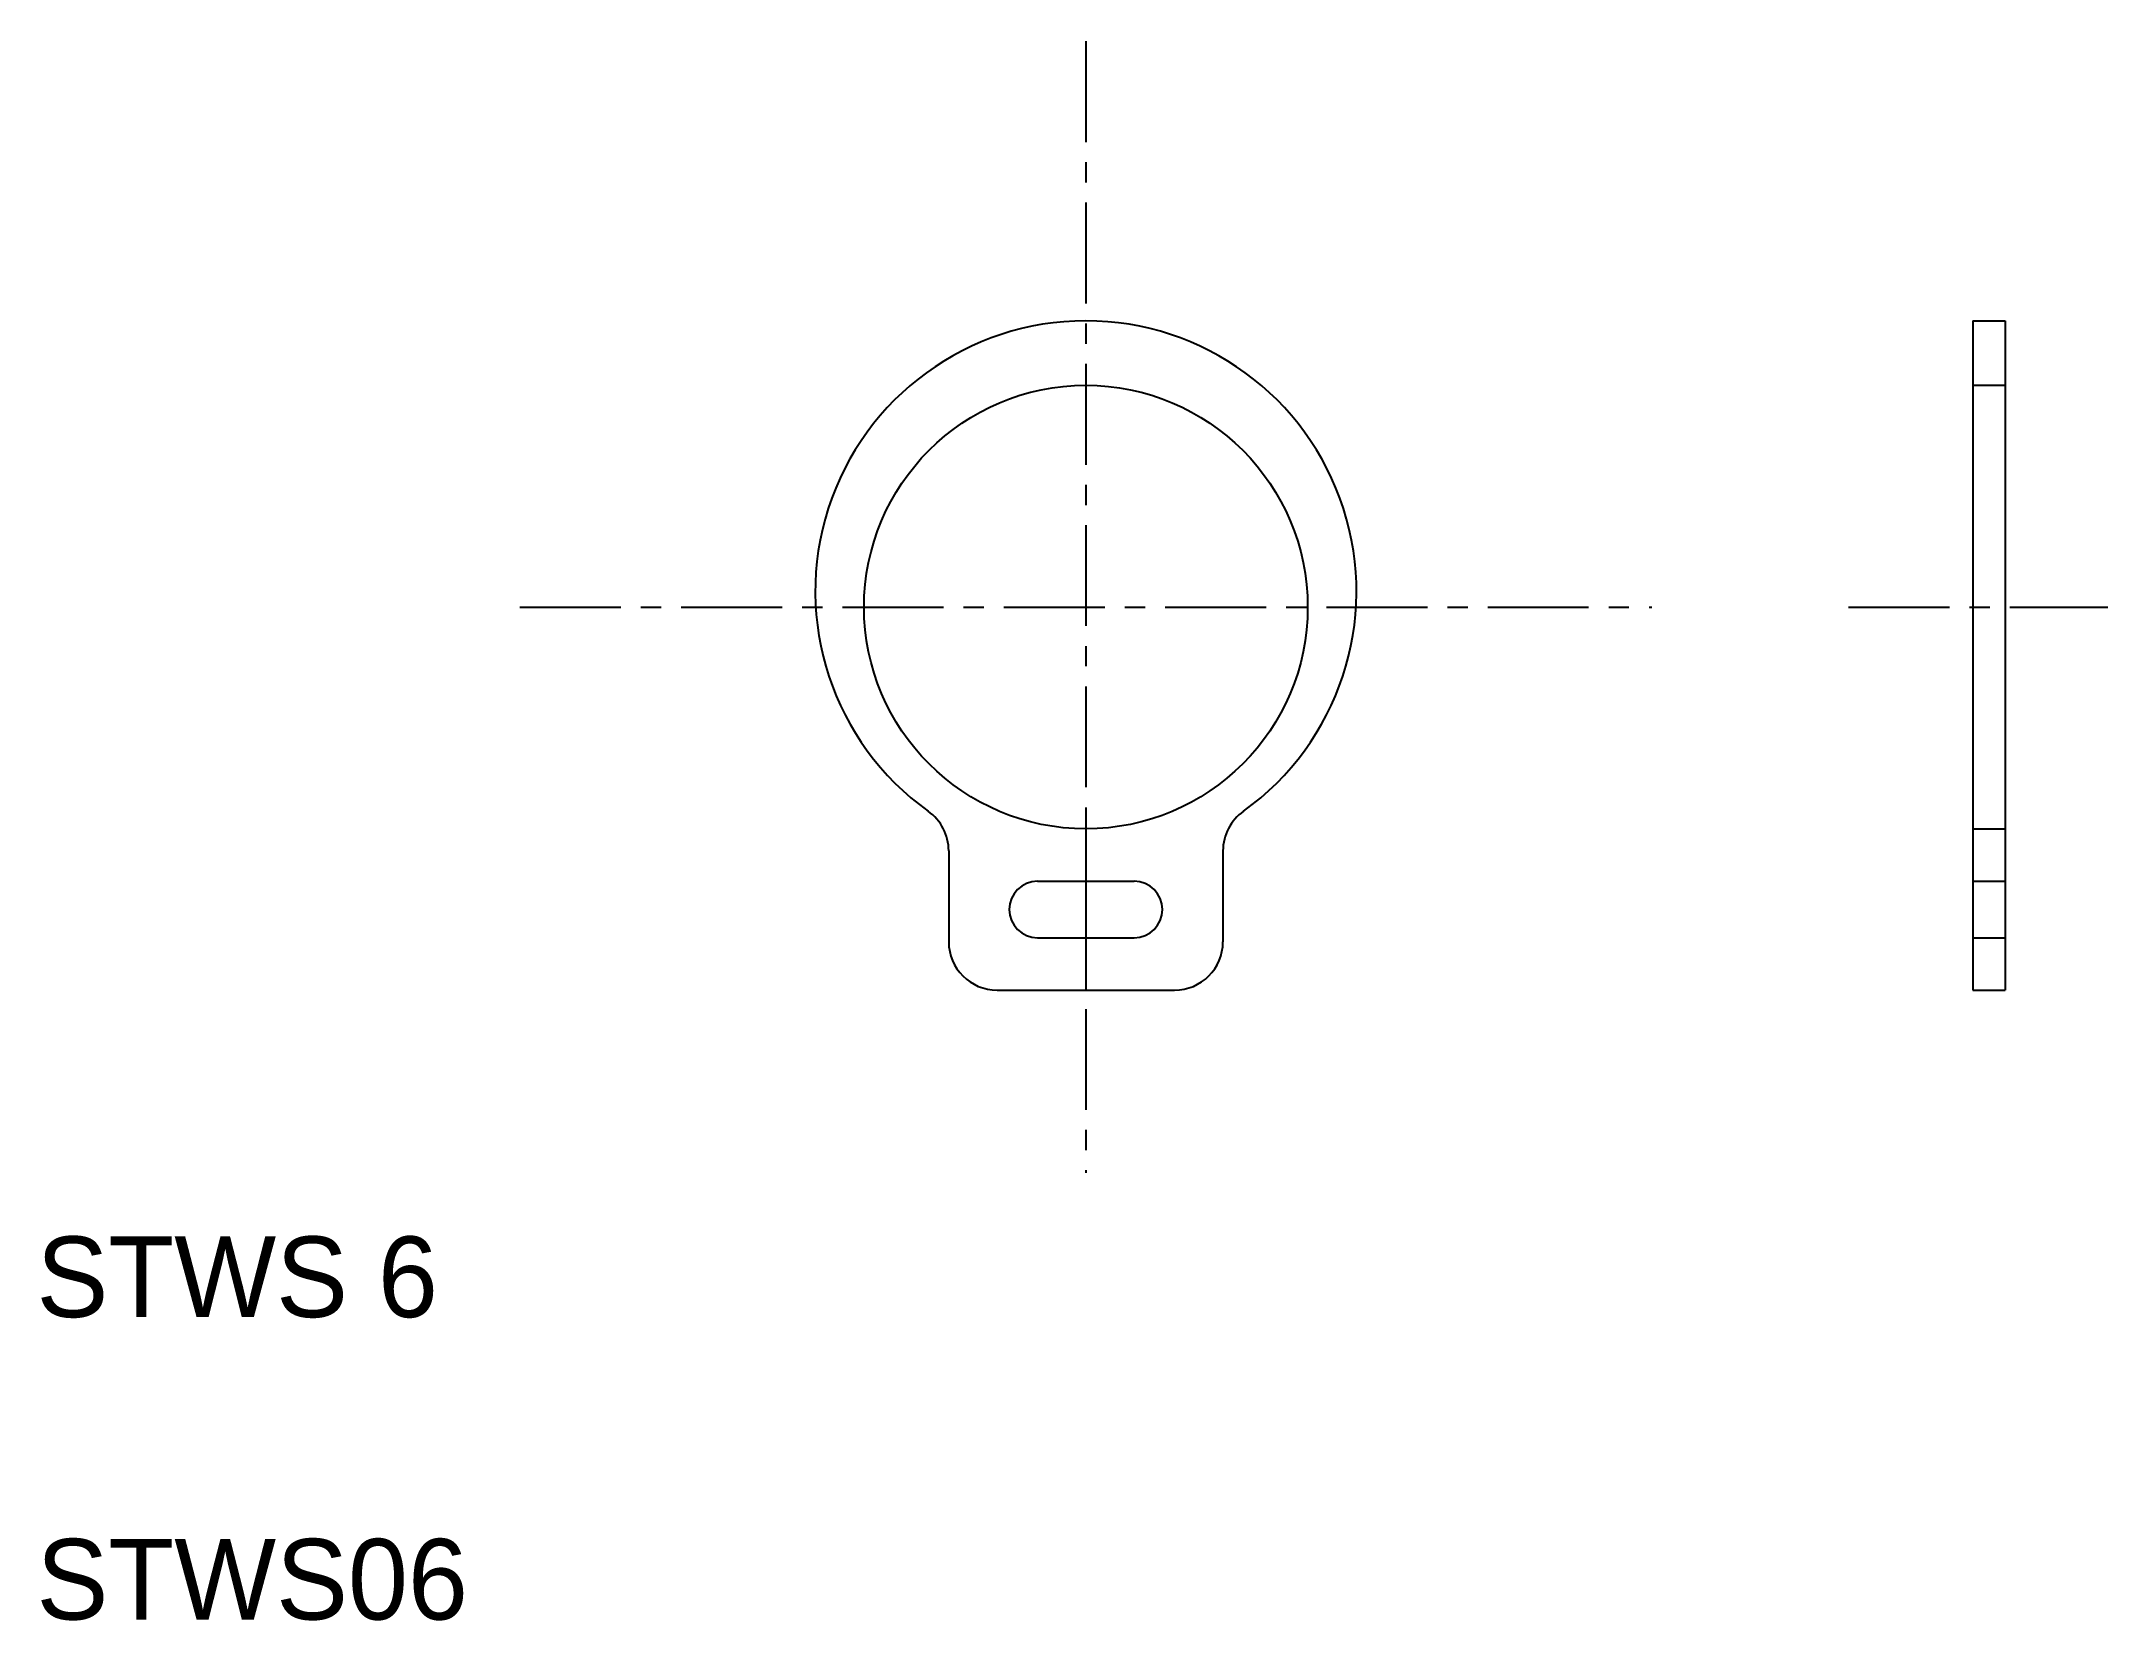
# Model space of a CAD drawing. Extents: x 2.6 to 28.2, y 2.5 to 22.1.
import ezdxf

# ---------------------------------------------------------------- set-up
doc = ezdxf.new("R2010")
doc.units = 0
doc.linetypes.add('CENTER', pattern=[2, 1.25, -0.25, 0.25, -0.25])
doc.linetypes.add('DASHED', pattern=[0.75, 0.5, -0.25])
doc.layers.get('0').update_dxf_attribs({"linetype": 'CONTINUOUS'})
doc.layers.add('CENTER', color=1, linetype='CENTER')

msp = doc.modelspace()

# ---------------------------------------------------------------- linework, layer by layer
at = {"color": 7, "linetype": 'CONTINUOUS'}
for p, q in [((26.507, 18.605), (26.507, 10.305)), ((26.507, 18.605), (26.907, 18.605)), ((26.907, 18.605), (26.907, 10.305)), ((15.511, 12.305), (15.511, 11.655)), ((13.811, 12.032), (13.811, 10.905)), ((17.211, 12.032), (17.211, 10.905)), ((14.911, 11.655), (16.111, 11.655)), ((14.911, 10.955), (16.111, 10.955)), ((15.511, 10.955), (15.511, 10.305)), ((14.41, 10.305), (16.611, 10.305)), ((26.507, 10.305), (26.907, 10.305))]:
    msp.add_line(p, q, dxfattribs=at)
at = {"color": 3, "linetype": 'DASHED'}
for p, q in [((26.507, 17.805), (26.907, 17.805)), ((26.507, 12.305), (26.907, 12.305)), ((26.507, 11.655), (26.907, 11.655)), ((26.507, 10.955), (26.907, 10.955))]:
    msp.add_line(p, q, dxfattribs=at)
at = {"color": 7, "linetype": 'CONTINUOUS'}
msp.add_circle((15.511, 15.055), 2.75, dxfattribs=at)
for centre, radius, start, end in [((15.511, 15.25), 3.355, 305.6405, 234.3595), ((13.211, 12.032), 0.6, 0, 54.9004), ((17.811, 12.032), 0.6, 125.0996, 180), ((14.911, 11.305), 0.35, 90, 270), ((16.111, 11.305), 0.35, 270, 90), ((14.411, 10.905), 0.6, 180, 270), ((16.611, 10.905), 0.6, 270, 0)]:
    msp.add_arc(centre, radius, start, end, dxfattribs=at)
at = {"layer": 'CENTER', "color": 1, "linetype": 'CENTER'}
for p, q in [((15.511, 22.071), (15.511, 8.039)), ((8.495, 15.055), (22.527, 15.055)), ((24.967, 15.055), (28.18, 15.055))]:
    msp.add_line(p, q, dxfattribs=at)

# ---------------------------------------------------------------- texts
at = {"color": 7, "linetype": 'CONTINUOUS'}
for s, p in [('STWS 6', (2.5, 6.25)), ('STWS06', (2.5, 2.5))]:
    msp.add_text(s, height=1, dxfattribs=at).set_placement(p)

doc.saveas('drawing.dxf')
